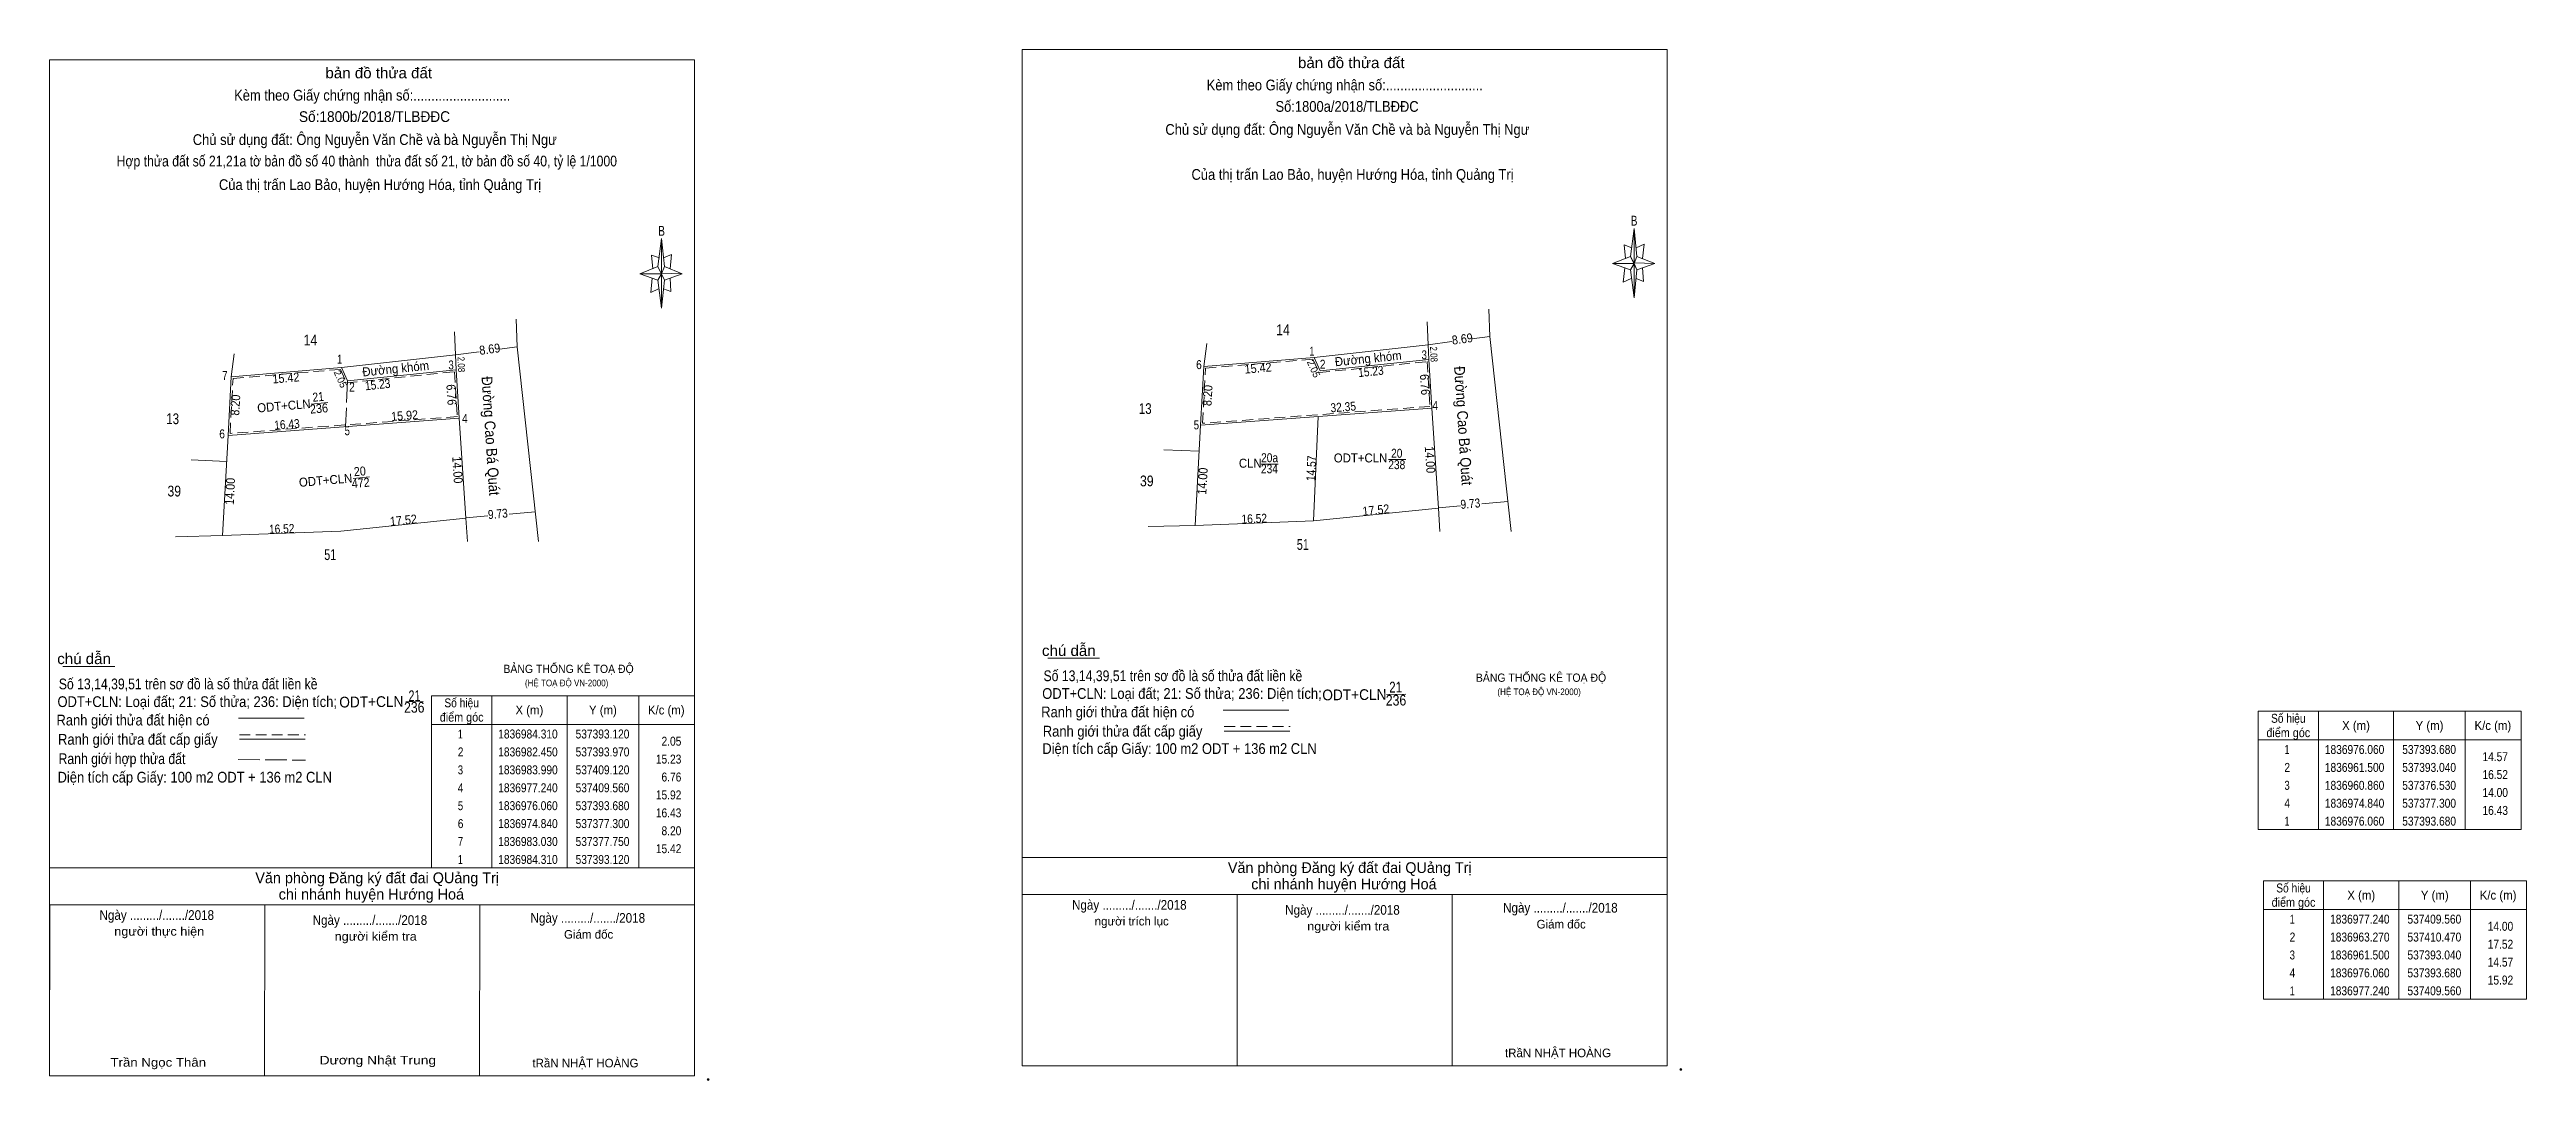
# Model space of a CAD drawing. Header units: metres. Extents: x 537352 to 537698, y 1836885 to 1837029.
import ezdxf
from ezdxf.enums import TextEntityAlignment as Align

# ---------------------------------------------------------------- set-up
doc = ezdxf.new("R2010")
doc.units = ezdxf.units.M
doc.header["$LTSCALE"] = 0.5
doc.header["$PDMODE"] = 32
doc.header["$PDSIZE"] = 0.25
doc.linetypes.add('LONG_DASHED', pattern=[7.5, 6, -1.5])
doc.linetypes.add('MEDIUM_DASHED', pattern=[4.5, 3, -1.5])
for name, color, linetype, lineweight in [('1', 7, 'MEDIUM_DASHED', 13), ('10', 7, 'Continuous', 13), ('17', 7, 'Continuous', 13), ('23', 7, 'Continuous', 13), ('36', 7, 'Continuous', 13), ('5', 7, 'Continuous', 13), ('6', 7, 'Continuous', 13), ('63', 7, 'Continuous', 13)]:
    doc.layers.add(name, color=color, linetype=linetype, lineweight=lineweight)

msp = doc.modelspace()

# ---------------------------------------------------------------- linework, layer by layer
at = {"layer": '1', "linetype": 'Continuous'}
msp.add_line((537521.43, 1836970.83), (537523.83, 1836970.83), dxfattribs=at)
at = {"layer": '1'}
for points in [[(537392.97, 1836984.05), (537393.82, 1836982.18), (537408.89, 1836983.72), (537409.29, 1836977.47), (537377.57, 1836975.11), (537377.99, 1836982.8)], [(537528.66, 1836985.47), (537529.51, 1836983.6), (537544.58, 1836985.14), (537544.98, 1836978.89), (537513.26, 1836976.53), (537513.68, 1836984.22)]]:
    msp.add_lwpolyline(points, close=True, dxfattribs=at)
at = {"layer": '10'}
for p, q in [((537378.16, 1836986.23), (537377.75, 1836983.03)), ((537393.12, 1836984.31), (537409.03, 1836986.07)), ((537513.85, 1836987.65), (537513.44, 1836984.45)), ((537528.81, 1836985.73), (537544.72, 1836987.49)), ((537393.12, 1836984.31), (537393.97, 1836982.45)), ((537528.81, 1836985.73), (537529.66, 1836983.87)), ((537529.37, 1836977.48), (537528.73, 1836962.92)), ((537512.79, 1836972.64), (537507.86, 1836972.84)), ((537377.1, 1836971.22), (537372.17, 1836971.42)), ((537512.22, 1836962.28), (537505.65, 1836962.13)), ((537376.53, 1836960.86), (537369.96, 1836960.71))]:
    msp.add_line(p, q, dxfattribs=at)
for points in [[(537376.53, 1836960.86), (537393.04, 1836961.5), (537410.48, 1836963.27)], [(537512.22, 1836962.28), (537528.73, 1836962.92), (537546.17, 1836964.69)]]:
    msp.add_lwpolyline(points, dxfattribs=at)
at = {"layer": '17'}
for p, q in [((537354.26, 1836942.6), (537361.5, 1836942.6)), ((537491.65, 1836943.74), (537498.89, 1836943.74)), ((537488.08, 1836886.88), (537488.1, 1836910.8)), ((537518.08, 1836886.86), (537518.1, 1836910.77)), ((537548.08, 1836886.84), (537548.1, 1836910.74)), ((537352.39, 1836885.46), (537352.41, 1836909.38)), ((537382.39, 1836885.44), (537382.41, 1836909.35)), ((537412.39, 1836885.42), (537412.41, 1836909.32))]:
    msp.add_line(p, q, dxfattribs=at)
at = {"layer": '23'}
for p, q in [((537393.12, 1836984.31), (537393.97, 1836982.45)), ((537393.97, 1836982.45), (537409.12, 1836983.99)), ((537528.81, 1836985.73), (537529.66, 1836983.87)), ((537529.66, 1836983.87), (537544.81, 1836985.41))]:
    msp.add_line(p, q, dxfattribs=at)
at = {"layer": '36'}
for p, q in [((537408.9, 1836989.27), (537409.03, 1836986.07)), ((537417.64, 1836987.22), (537417.51, 1836991.05)), ((537544.59, 1836990.69), (537544.72, 1836987.49)), ((537553.33, 1836988.64), (537553.2, 1836992.47)), ((537409.03, 1836986.07), (537412.34, 1836986.51)), ((537409.03, 1836986.07), (537409.12, 1836983.99)), ((537415.16, 1836986.89), (537417.64, 1836987.22)), ((537417.64, 1836987.22), (537420.61, 1836960.03)), ((537544.72, 1836987.49), (537548.03, 1836987.93)), ((537544.72, 1836987.49), (537544.81, 1836985.41)), ((537550.85, 1836988.31), (537553.33, 1836988.64)), ((537553.33, 1836988.64), (537556.3, 1836961.45)), ((537377.75, 1836983.03), (537377.3, 1836974.84)), ((537377.75, 1836983.03), (537393.12, 1836984.31)), ((537409.12, 1836983.99), (537409.56, 1836977.24)), ((537513.44, 1836984.45), (537512.99, 1836976.26)), ((537513.44, 1836984.45), (537528.81, 1836985.73)), ((537544.81, 1836985.41), (537545.25, 1836978.66)), ((537377.3, 1836974.84), (537409.56, 1836977.24)), ((537409.56, 1836977.24), (537410.47, 1836963.27)), ((537512.99, 1836976.26), (537512.22, 1836962.28)), ((537512.99, 1836976.26), (537545.25, 1836978.66)), ((537545.25, 1836978.66), (537546.16, 1836964.69)), ((537377.3, 1836974.84), (537376.53, 1836960.86)), ((537552.22, 1836965.28), (537555.85, 1836965.61)), ((537410.47, 1836963.32), (537413.55, 1836963.6)), ((537410.48, 1836963.27), (537410.69, 1836960.03)), ((537416.53, 1836963.86), (537420.16, 1836964.19)), ((537546.16, 1836964.74), (537549.24, 1836965.02)), ((537546.17, 1836964.69), (537546.38, 1836961.45))]:
    msp.add_line(p, q, dxfattribs=at)
at = {"layer": '36', "linetype": 'LONG_DASHED'}
for p, q in [((537393.97, 1836982.45), (537393.68, 1836976.06)), ((537378.73, 1836929.6), (537388.1, 1836929.53))]:
    msp.add_line(p, q, dxfattribs=at)
at = {"layer": '5'}
for p, q in [((537572.96, 1836999.82), (537573.46, 1837003.72)), ((537437.27, 1836998.4), (537437.77, 1837002.3)), ((537573.86, 1836999.82), (537576.36, 1836998.82)), ((537437.27, 1836996.5), (537434.77, 1836997.4)), ((537438.17, 1836996.5), (537437.77, 1836992.6)), ((537438.17, 1836998.4), (537440.67, 1836997.4)), ((537438.97, 1836996.8), (537439.07, 1836994.9)), ((537572.96, 1836997.92), (537570.46, 1836998.82)), ((537573.86, 1836997.92), (537573.46, 1836994.02)), ((537574.76, 1836996.32), (537573.76, 1836996.72)), ((537574.66, 1836998.22), (537574.76, 1836996.32)), ((537439.07, 1836994.9), (537438.07, 1836995.3))]:
    msp.add_line(p, q, dxfattribs=at)
for points in [[(537352.39, 1837027.26), (537442.39, 1837027.26), (537442.39, 1836885.46), (537352.39, 1836885.46)], [(537488.08, 1837028.68), (537578.08, 1837028.68), (537578.08, 1836886.88), (537488.08, 1836886.88)], [(537573.46, 1837003.72), (537573.86, 1836999.82), (537573.46, 1836998.82)], [(537437.77, 1837002.3), (537438.17, 1836998.4), (537437.77, 1836997.4)], [(537573.46, 1836998.82), (537570.46, 1836998.82), (537572.96, 1836999.82), (537573.86, 1836997.92), (537576.36, 1836998.82), (537573.46, 1836998.92)], [(537437.77, 1836997.4), (537434.77, 1836997.4), (537437.27, 1836998.4), (537438.17, 1836996.5), (537440.67, 1836997.4), (537437.77, 1836997.5)], [(537437.77, 1836997.4), (537437.77, 1836992.6), (537437.27, 1836996.5)], [(537573.46, 1836998.82), (537573.46, 1836994.02), (537572.96, 1836997.92)]]:
    msp.add_lwpolyline(points, close=True, dxfattribs=at)
for points in [[(537437.47, 1836999.6), (537436.37, 1837000), (537436.57, 1836998.1)], [(537438.07, 1836999.6), (537439.17, 1837000.1), (537438.97, 1836998.1)], [(537573.46, 1836998.82), (537572.96, 1836999.82), (537570.46, 1836998.82)], [(537573.16, 1837001.02), (537572.06, 1837001.42), (537572.26, 1836999.52)], [(537573.76, 1837001.02), (537574.86, 1837001.52), (537574.66, 1836999.52)], [(537437.77, 1836997.4), (537437.27, 1836998.4), (537434.77, 1836997.4)], [(537436.47, 1836996.8), (537436.27, 1836994.8), (537437.37, 1836995.3)], [(537437.77, 1836997.4), (537438.17, 1836996.5), (537440.67, 1836997.4)], [(537572.16, 1836998.22), (537571.96, 1836996.22), (537573.06, 1836996.72)], [(537573.46, 1836998.82), (537573.86, 1836997.92), (537576.36, 1836998.82)]]:
    msp.add_lwpolyline(points, dxfattribs=at)
at = {"layer": '6'}
for p, q in [((537378.76, 1836935.37), (537387.9, 1836935.37)), ((537516.15, 1836936.51), (537525.29, 1836936.51)), ((537378.9, 1836932.45), (537388.04, 1836932.45)), ((537516.29, 1836933.59), (537525.43, 1836933.59)), ((537352.39, 1836914.52), (537442.39, 1836914.52)), ((537352.39, 1836914.52), (537442.39, 1836914.52)), ((537488.08, 1836915.94), (537578.08, 1836915.94)), ((537488.08, 1836915.94), (537578.08, 1836915.94)), ((537488.08, 1836910.78), (537578.08, 1836910.78)), ((537352.39, 1836909.36), (537442.39, 1836909.36))]:
    msp.add_line(p, q, dxfattribs=at)
at = {"layer": '6', "linetype": 'MEDIUM_DASHED'}
for p, q in [((537516.29, 1836934.21), (537525.49, 1836934.21)), ((537378.9, 1836933.07), (537388.1, 1836933.07))]:
    msp.add_line(p, q, dxfattribs=at)
at = {"layer": '6'}
for p in [(537579.98, 1836886.38), (537444.29, 1836884.96)]:
    msp.add_point(p, dxfattribs=at)
at = {"layer": '63'}
for p, q in [((537388.91, 1836979.22), (537391.2, 1836979.42)), ((537394.73, 1836968.84), (537397.02, 1836969.04)), ((537539.19, 1836971.46), (537541.64, 1836971.47)), ((537402.09, 1836937.66), (537404.51, 1836937.71)), ((537414.09, 1836938.52), (537414.09, 1836914.52)), ((537424.59, 1836938.52), (537424.59, 1836914.52)), ((537434.59, 1836938.52), (537434.59, 1836914.52)), ((537538.94, 1836938.71), (537541.64, 1836938.73)), ((537405.69, 1836934.52), (537442.39, 1836934.52)), ((537668.94, 1836936.36), (537668.94, 1836919.86)), ((537679.44, 1836936.36), (537679.44, 1836919.86)), ((537689.44, 1836936.36), (537689.44, 1836919.86)), ((537660.54, 1836932.36), (537697.24, 1836932.36)), ((537669.67, 1836912.69), (537669.67, 1836896.19)), ((537680.17, 1836912.69), (537680.17, 1836896.19)), ((537690.17, 1836912.69), (537690.17, 1836896.19)), ((537661.27, 1836908.69), (537697.97, 1836908.69))]:
    msp.add_line(p, q, dxfattribs=at)
for points in [[(537405.69, 1836938.52), (537442.39, 1836938.52), (537442.39, 1836914.52), (537405.69, 1836914.52)], [(537660.54, 1836936.36), (537697.24, 1836936.36), (537697.24, 1836919.86), (537660.54, 1836919.86)], [(537661.27, 1836912.69), (537697.97, 1836912.69), (537697.97, 1836896.19), (537661.27, 1836896.19)]]:
    msp.add_lwpolyline(points, close=True, dxfattribs=at)

# ---------------------------------------------------------------- texts
at = {"layer": '1'}
for s, height, rotation, width, p in [('ODT+CLN', 1.25, 4.85, 0.95, (537385.1372, 1836978.3471)), ('236', 1.25, 4.85, 0.9, (537390.0322, 1836977.9754)), ('21', 1.25, 4.85, 0.85, (537389.9222, 1836979.5955)), ('ODT+CLN', 1.25, 4.85, 0.95, (537390.9572, 1836967.9671)), ('472', 1.25, 4.85, 0.9, (537395.8522, 1836967.5954)), ('20', 1.25, 4.85, 0.9, (537395.7322, 1836969.2115)), ('ODT+CLN', 1.5, 0.722, 0.95, (537397.2955, 1836936.926)), ('236', 1.5, 0.722, 0.85, (537403.2855, 1836936.1482)), ('21', 1.5, 0.722, 0.75, (537403.3205, 1836937.761)), ('ODT+CLN', 1.5, 0.52, 0.95, (537534.4482, 1836937.9104)), ('236', 1.5, 0.52, 0.85, (537540.2582, 1836937.1432)), ('21', 1.5, 0.52, 0.8, (537540.2032, 1836938.9679))]:
    msp.add_text(s, height=height, rotation=rotation, dxfattribs=dict(at, width=width)).set_placement(p, align=Align.CENTER)
for s, width, p in [('20a', 0.85, (537522.61, 1836971.1)), ('ODT+CLN', 0.95, (537535.3, 1836971.07)), ('20', 0.85, (537540.355, 1836971.72)), ('CLN', 0.95, (537519.915, 1836970.33)), ('234', 0.85, (537522.59, 1836969.56)), ('238', 0.85, (537540.355, 1836970.13))]:
    msp.add_text(s, height=1.25, dxfattribs=dict(at, width=width)).set_placement(p, align=Align.CENTER)
for s, height, width, p in [('BẢNG THỐNG KÊ TOẠ ĐỘ ', 1.15, 0.95, (537415.71, 1836941.69)), ('(HỆ TOẠ ĐỘ VN-2000)', 0.93, 0.9, (537418.72, 1836939.83)), ('BẢNG THỐNG KÊ TOẠ ĐỘ ', 1.15, 0.95, (537551.39, 1836940.46)), ('(HỆ TOẠ ĐỘ VN-2000)', 0.93, 0.9, (537554.4, 1836938.6))]:
    msp.add_text(s, height=height, dxfattribs=dict(at, width=width)).set_placement(p)
at = {"layer": '36'}
for s, width, p in [('14', 0.85, (537524.48, 1836988.82)), ('14', 0.85, (537388.79, 1836987.4)), ('13', 0.8, (537505.26, 1836977.83)), ('13', 0.8, (537369.57, 1836976.41)), ('39', 0.85, (537505.48, 1836967.74)), ('39', 0.85, (537369.79, 1836966.32)), ('51', 0.75, (537391.555, 1836957.45)), ('51', 0.75, (537527.245, 1836958.87))]:
    msp.add_text(s, height=1.5, dxfattribs=dict(at, width=width)).set_placement(p, align=Align.CENTER)
for s, height, rotation, width, p in [('8.69', 1.25, 7.608, 0.9, (537413.8923, 1836986.2653)), ('2.08', 0.972, 272.337, 0.85, (537545.0445, 1836986.1398)), ('8.69', 1.25, 7.608, 0.9, (537549.5823, 1836987.6853)), ('2.08', 0.972, 272.337, 0.85, (537409.3545, 1836984.7198)), ('Đường Cao Bá Quát', 1.5, 273.727, 0.9, (537413.1966, 1836974.7188)), ('Đường Cao Bá Quát', 1.5, 273.727, 0.9, (537548.8866, 1836976.1388)), ('14.00', 1.25, 273.727, 0.9, (537544.3808, 1836971.4056)), ('14.00', 1.25, 86.847, 0.9, (537378.1917, 1836967.0056)), ('14.00', 1.25, 273.727, 0.9, (537408.6908, 1836969.9856)), ('14.00', 1.25, 86.847, 0.9, (537513.8817, 1836968.4256)), ('9.73', 1.25, 5.13, 0.85, (537550.6791, 1836964.6974)), ('9.73', 1.25, 5.13, 0.85, (537414.9891, 1836963.2774))]:
    msp.add_text(s, height=height, rotation=rotation, dxfattribs=dict(at, width=width)).set_placement(p, align=Align.CENTER)
for height, p in [(0.9719, (537392.5283, 1836982.512)), (0.9718, (537528.3083, 1836983.942))]:
    msp.add_text('2.05', height=height, rotation=294.56, dxfattribs=at).set_placement(p, align=Align.CENTER)
at = {"layer": '5'}
for s, height, width, p in [('bản đồ thửa đất', 1.5, 1.05, (537534.01, 1837026.09)), ('bản đồ thửa đất', 1.5, 1.05, (537398.32, 1837024.67)), ('Kèm theo Giấy chứng nhận số:...........................', 1.5, 0.9, (537533.1, 1837022.98)), ('Kèm theo Giấy chứng nhận số:...........................', 1.5, 0.9, (537397.41, 1837021.56)), ('Số:1800a/2018/TLBĐĐC', 1.5, 0.9, (537533.42, 1837019.99)), ('Chủ sử dụng đất: Ông Nguyễn Văn Chề và bà Nguyễn Thị Ngư', 1.5, 0.9, (537397.77, 1837015.36)), ('Số:1800b/2018/TLBĐĐC', 1.5, 0.95, (537397.725, 1837018.57)), ('Chủ sử dụng đất: Ông Nguyễn Văn Chề và bà Nguyễn Thị Ngư', 1.5, 0.9, (537533.46, 1837016.78)), ('Hợp thửa đất số 21,21a tờ bản đồ số 40 thành  thửa đất số 21, tờ bản đồ số 40, tỷ lệ 1/1000 ', 1.5, 0.85, (537396.895, 1837012.37)), ('Của thị trấn Lao Bảo, huyện Hướng Hóa, tỉnh Quảng Trị', 1.5, 0.9, (537398.495, 1837009.08)), ('Của thị trấn Lao Bảo, huyện Hướng Hóa, tỉnh Quảng Trị', 1.5, 0.9, (537534.185, 1837010.5)), ('B', 1.378, 0.75, (537437.78, 1837002.69)), ('B', 1.378, 0.75, (537573.47, 1837004.11))]:
    msp.add_text(s, height=height, dxfattribs=dict(at, width=width)).set_placement(p, align=Align.CENTER)
at = {"layer": '6'}
for s, width, p in [('chú dẫn', 1.05, (537353.46, 1836942.93)), ('chú dẫn', 1.05, (537490.85, 1836944.07)), ('Số 13,14,39,51 trên sơ đồ là số thửa đất liền kề', 0.85, (537353.68, 1836939.41)), ('Số 13,14,39,51 trên sơ đồ là số thửa đất liền kề', 0.85, (537491.07, 1836940.55)), ('ODT+CLN: Loại đất; 21: Số thửa; 236: Diện tích;', 0.9, (537353.5, 1836936.94)), ('ODT+CLN: Loại đất; 21: Số thửa; 236: Diện tích;', 0.9, (537490.89, 1836938.08)), ('Ranh giới thửa đất hiện có ', 0.9, (537353.36, 1836934.37)), ('Ranh giới thửa đất hiện có ', 0.9, (537490.75, 1836935.51)), ('Ranh giới thửa đất cấp giấy', 0.9, (537490.97, 1836932.82)), ('Ranh giới thửa đất cấp giấy', 0.9, (537353.58, 1836931.68)), ('Ranh giới hợp thửa đất ', 0.85, (537353.65, 1836928.98)), ('Diện tích cấp Giấy: 100 m2 ODT + 136 m2 CLN', 0.9, (537490.9, 1836930.39)), ('Diện tích cấp Giấy: 100 m2 ODT + 136 m2 CLN', 0.9, (537353.51, 1836926.4))]:
    msp.add_text(s, height=1.5, dxfattribs=dict(at, width=width)).set_placement(p)
for s, height, p in [(' Văn phòng Đăng ký đất đai QUảng Trị', 1.5, (537397.825, 1836912.36)), (' Văn phòng Đăng ký đất đai QUảng Trị', 1.5, (537533.515, 1836913.78)), ('chi nhánh huyện Hướng Hoá', 1.5, (537397.29, 1836910.08)), ('chi nhánh huyện Hướng Hoá', 1.5, (537532.98, 1836911.5)), ('người trích lục', 1.2, (537503.375, 1836906.46)), ('Giám đốc', 1.2, (537563.295, 1836906.04)), ('Giám đốc', 1.2, (537427.605, 1836904.62)), ('tRầN NHẬT HOÀNG', 1.2, (537562.85, 1836888.08)), ('tRầN NHẬT HOÀNG', 1.2, (537427.16, 1836886.66))]:
    msp.add_text(s, height=height, dxfattribs=at).set_placement(p, align=Align.CENTER)
for s, height, width, p in [('Ngày ........./......./2018', 1.35, 0.9, (537503.04, 1836908.66)), ('Ngày ........./......./2018', 1.35, 0.9, (537367.35, 1836907.24)), ('người thực hiện', 1.2, 1.1, (537367.695, 1836905.04)), ('Ngày ........./......./2018', 1.35, 0.9, (537397.09, 1836906.54)), ('Ngày ........./......./2018', 1.35, 0.9, (537427.49, 1836906.84)), ('Ngày ........./......./2018', 1.35, 0.9, (537532.78, 1836907.96)), ('người kiểm tra', 1.2, 1.1, (537533.59, 1836905.76)), ('Ngày ........./......./2018', 1.35, 0.9, (537563.18, 1836908.26)), ('người kiểm tra', 1.2, 1.1, (537397.9, 1836904.34)), ('Trần Ngọc Thân', 1.2, 1.15, (537367.56, 1836886.76)), ('Dương Nhật Trung', 1.2, 1.2, (537398.195, 1836887.07))]:
    msp.add_text(s, height=height, dxfattribs=dict(at, width=width)).set_placement(p, align=Align.CENTER)
at = {"layer": '63'}
for s, width, p in [(' 1', 0.75, (537393.21, 1836984.84)), (' 1', 0.75, (537528.86, 1836985.95)), (' 3', 0.8, (537544.56, 1836985.46)), (' 7', 0.8, (537377.23, 1836982.59)), (' 3', 0.8, (537408.79, 1836984.05)), (' 6', 0.85, (537513.15, 1836984.09)), (' 2', 0.85, (537530.41, 1836984.14)), (' 2', 0.85, (537394.98, 1836980.96)), (' 4', 0.85, (537546.11, 1836978.38)), (' 6', 0.85, (537376.86, 1836974.43)), (' 5', 0.8, (537394.3, 1836974.87)), (' 4', 0.85, (537410.74, 1836976.58)), (' 5', 0.8, (537512.77, 1836975.68)), ('2.05', 0.85, (537440.54, 1836931.55)), ('14.57', 0.85, (537695.39, 1836929.39)), ('15.23', 0.85, (537440.54, 1836929.05)), ('6.76', 0.85, (537440.54, 1836926.55)), ('16.52', 0.85, (537695.39, 1836926.89)), ('15.92', 0.85, (537440.54, 1836924.05)), ('14.00', 0.85, (537695.39, 1836924.39)), ('16.43', 0.85, (537440.54, 1836921.55)), ('8.20', 0.85, (537440.54, 1836919.05)), ('16.43', 0.85, (537695.39, 1836921.89)), ('15.42', 0.85, (537440.54, 1836916.55)), ('14.00', 0.85, (537696.12, 1836905.72)), ('17.52', 0.85, (537696.12, 1836903.22)), ('14.57', 0.85, (537696.12, 1836900.72)), ('15.92', 0.85, (537696.12, 1836898.22))]:
    msp.add_text(s, height=1.25, dxfattribs=dict(at, width=width)).set_placement(p, align=Align.RIGHT)
for s, rotation, width, p in [('Đường khóm', 5.804, 0.95, (537536.4318, 1836984.9483)), ('15.42', 4.761, 0.9, (537385.4231, 1836982.2343)), ('Đường khóm', 5.804, 0.95, (537400.7468, 1836983.5288)), ('15.23', 5.804, 0.85, (537398.2318, 1836981.3062)), ('15.42', 4.761, 0.9, (537521.0531, 1836983.6143)), ('15.23', 5.804, 0.85, (537536.8018, 1836983.1462)), ('6.76', 273.73, 0.9, (537543.6738, 1836981.8907)), ('8.20', 86.855, 0.9, (537378.9289, 1836979.0357)), ('6.76', 273.73, 0.9, (537407.8438, 1836980.4707)), ('8.20', 86.855, 0.9, (537514.5789, 1836980.3757)), ('32.35', 4.255, 0.85, (537532.9286, 1836978.186)), ('16.43', 4.26, 0.85, (537385.5586, 1836975.7654)), ('15.92', 4.25, 0.9, (537401.9687, 1836976.9874)), ('14.57', 87.483, 0.85, (537529.0497, 1836970.2226)), ('14.57', 87.483, 0.85, (537529.0497, 1836970.2226)), ('17.52', 5.798, 0.9, (537537.5119, 1836963.8091)), ('16.52', 2.22, 0.85, (537384.8058, 1836961.1812)), ('17.52', 5.798, 0.9, (537401.8219, 1836962.3891)), ('16.52', 2.22, 0.85, (537520.4958, 1836962.6012))]:
    msp.add_text(s, height=1.25, rotation=rotation, dxfattribs=dict(at, width=width)).set_placement(p, align=Align.CENTER)
for s, width, p in [('Số hiệu', 0.85, (537409.89, 1836936.9)), ('điểm góc', 0.9, (537409.89, 1836934.9)), ('X (m)', 0.95, (537419.34, 1836935.9)), ('Y (m)', 0.95, (537429.595, 1836935.9)), ('K/c (m)', 0.95, (537438.435, 1836935.9)), ('điểm góc', 0.9, (537664.74, 1836932.74)), ('Số hiệu', 0.85, (537664.74, 1836934.74)), ('X (m)', 0.95, (537674.19, 1836933.74)), ('Y (m)', 0.95, (537684.445, 1836933.74)), ('K/c (m)', 0.95, (537693.285, 1836933.74)), (' 2', 0.85, (537409.545, 1836930.05)), (' 1', 0.75, (537409.54, 1836932.55)), ('1836984.310', 0.85, (537419.14, 1836932.55)), ('1836982.450', 0.85, (537419.14, 1836930.05)), ('537393.120', 0.85, (537429.54, 1836932.55)), ('537393.970', 0.85, (537429.54, 1836930.05)), (' 1', 0.75, (537664.39, 1836930.39)), ('1836976.060', 0.85, (537673.99, 1836930.39)), ('537393.680', 0.85, (537684.39, 1836930.39)), (' 3', 0.8, (537409.535, 1836927.55)), ('1836983.990', 0.85, (537419.14, 1836927.55)), ('537409.120', 0.85, (537429.54, 1836927.55)), (' 2', 0.85, (537664.395, 1836927.89)), ('1836961.500', 0.85, (537673.99, 1836927.89)), ('537393.040', 0.85, (537684.39, 1836927.89)), (' 4', 0.85, (537409.54, 1836925.05)), (' 5', 0.8, (537409.545, 1836922.55)), ('1836977.240', 0.85, (537419.14, 1836925.05)), ('1836976.060', 0.85, (537419.14, 1836922.55)), ('537409.560', 0.85, (537429.54, 1836925.05)), ('537393.680', 0.85, (537429.54, 1836922.55)), (' 4', 0.85, (537664.39, 1836922.89)), (' 3', 0.8, (537664.385, 1836925.39)), ('1836960.860', 0.85, (537673.99, 1836925.39)), ('1836974.840', 0.85, (537673.99, 1836922.89)), ('537376.530', 0.85, (537684.39, 1836925.39)), ('537377.300', 0.85, (537684.39, 1836922.89)), (' 6', 0.85, (537409.545, 1836920.05)), ('1836974.840', 0.85, (537419.14, 1836920.05)), ('537377.300', 0.85, (537429.54, 1836920.05)), (' 1', 0.75, (537664.39, 1836920.39)), ('1836976.060', 0.85, (537673.99, 1836920.39)), ('537393.680', 0.85, (537684.39, 1836920.39)), (' 7', 0.8, (537409.545, 1836917.55)), ('1836983.030', 0.85, (537419.14, 1836917.55)), ('537377.750', 0.85, (537429.54, 1836917.55)), (' 1', 0.75, (537409.54, 1836915.05)), ('1836984.310', 0.85, (537419.14, 1836915.05)), ('537393.120', 0.85, (537429.54, 1836915.05)), ('điểm góc', 0.9, (537665.47, 1836909.07)), ('Số hiệu', 0.85, (537665.47, 1836911.07)), ('X (m)', 0.95, (537674.92, 1836910.07)), ('Y (m)', 0.95, (537685.175, 1836910.07)), ('K/c (m)', 0.95, (537694.015, 1836910.07)), (' 1', 0.75, (537665.12, 1836906.72)), ('1836977.240', 0.85, (537674.72, 1836906.72)), ('537409.560', 0.85, (537685.12, 1836906.72)), (' 3', 0.8, (537665.115, 1836901.72)), (' 2', 0.85, (537665.125, 1836904.22)), ('1836963.270', 0.85, (537674.72, 1836904.22)), ('1836961.500', 0.85, (537674.72, 1836901.72)), ('537410.470', 0.85, (537685.12, 1836904.22)), ('537393.040', 0.85, (537685.12, 1836901.72)), (' 4', 0.85, (537665.12, 1836899.22)), ('1836976.060', 0.85, (537674.72, 1836899.22)), ('537393.680', 0.85, (537685.12, 1836899.22)), (' 1', 0.75, (537665.12, 1836896.72)), ('1836977.240', 0.85, (537674.72, 1836896.72)), ('537409.560', 0.85, (537685.12, 1836896.72))]:
    msp.add_text(s, height=1.25, dxfattribs=dict(at, width=width)).set_placement(p, align=Align.CENTER)

doc.saveas('drawing.dxf')
